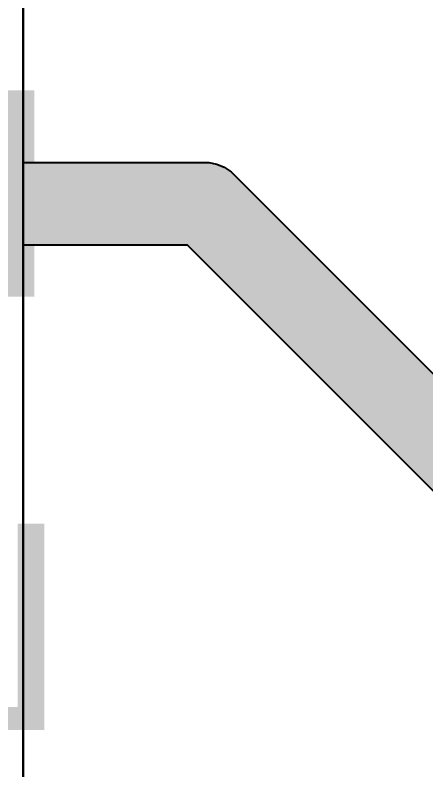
# Model space of a CAD drawing. Header units: inches. Extents: x -5 to 179, y -47 to 8.
# Drawn here: x 59.09 to 63.07, y -12.99 to -5.67 of the extents above; entities that cross this region are included whole.
import ezdxf

# ---------------------------------------------------------------- set-up
doc = ezdxf.new("R2010")
doc.units = ezdxf.units.IN
for name, color, linetype in [('Bottom Overlay', 54, 'Continuous'), ('Mechanical 1', 6, 'Continuous'), ('Top Overlay', 2, 'Continuous'), ('Top Solder', 216, 'Continuous')]:
    doc.layers.add(name, color=color, linetype=linetype)
doc.styles.add('Arial', font='', dxfattribs={"height": 0.2})
doc.styles.get('Arial').set_extended_font_data('Arial')

msp = doc.modelspace()

# ---------------------------------------------------------------- linework, layer by layer
at = {"layer": 'Mechanical 1'}
for points in [[(33.75, -7.5, 0.8, 0.8, 0), (60.925, -7.5, 0.8, 0.8, 0)], [(60.925, -7.5, 0.8, 0.8, 0), (87.6552, -34.2302, 0.8, 0.8, 0)]]:
    msp.add_lwpolyline(points, format="xyseb", dxfattribs=at)
msp.add_lwpolyline([(60.725, -7.5, 0.4, 0.4, 1), (61.125, -7.5, 0.4, 0.4, 1)], format="xyseb", close=True, dxfattribs=at)
msp.add_lwpolyline([(60.725, -7.5, 0.4, 0.4, 1), (61.125, -7.5, 0.4, 0.4, 1)], format="xyseb", close=True, dxfattribs=at)
at = {"layer": 'Top Overlay'}
msp.add_line((59.1651, -4.1642), (59.1651, -18.3309), dxfattribs=at)
at = {"layer": 'Top Solder'}
for p, q in [((59.1651, -18.3309), (59.1651, -4.1642)), ((59.1651, -7.9004), (59.1651, -7.0996)), ((59.1651, -7.0996), (60.9645, -7.0996)), ((60.9645, -7.0996), (61.0421, -7.1151)), ((61.0421, -7.1151), (61.1151, -7.1454)), ((61.1151, -7.1454), (61.1808, -7.1895)), ((61.1808, -7.1895), (61.2087, -7.2175)), ((61.2087, -7.2175), (61.2087, -7.2175)), ((61.2087, -7.2175), (65.8321, -11.8409)), ((60.7592, -7.9004), (59.1651, -7.9004)), ((65.8321, -12.9733), (60.7592, -7.9004))]:
    msp.add_line(p, q, dxfattribs=at)

# ---------------------------------------------------------------- texts
at = {"layer": 'Bottom Overlay', "style": 'Arial', "text_generation_flag": 2}
for s, height, p in [('Lysreklamen 2015', 2.000001, (59.5, -8.4)), ('Lurifax', 2, (59.6, -12.6))]:
    msp.add_text(s, height=height, rotation=360, dxfattribs=at).set_placement(p)

doc.saveas('drawing.dxf')
